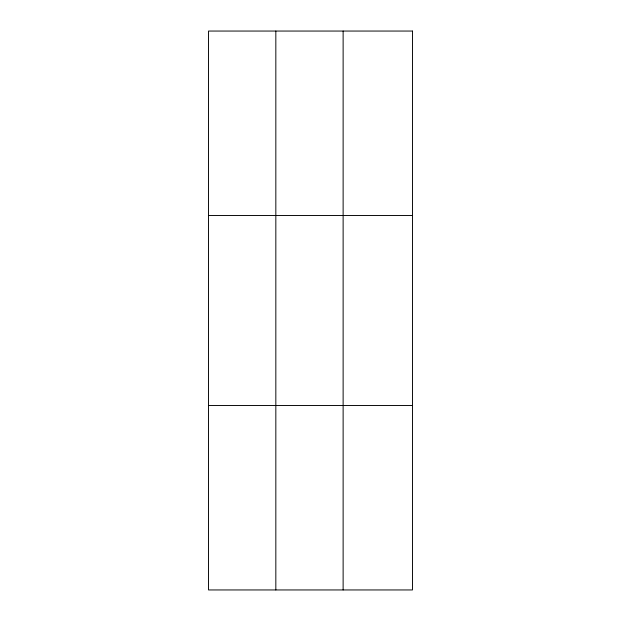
<?xml version="1.0" encoding="UTF-8"?>
<svg xmlns="http://www.w3.org/2000/svg" width="621" height="621" viewBox="0 0 621 621"><rect width="100%" height="100%" fill="white"/><g stroke="black" fill="none" stroke-linecap="round" stroke-linejoin="round"><path stroke-width="0.93" d="M275.833 589.95L275.833 31.05M343.126 589.95L343.126 31.05M208.532 215.487L412.468 215.487M208.532 405.513L412.468 405.513M412.468 31.05L412.468 589.95L208.532 589.95L208.532 31.05L412.468 31.05"/></g></svg>
